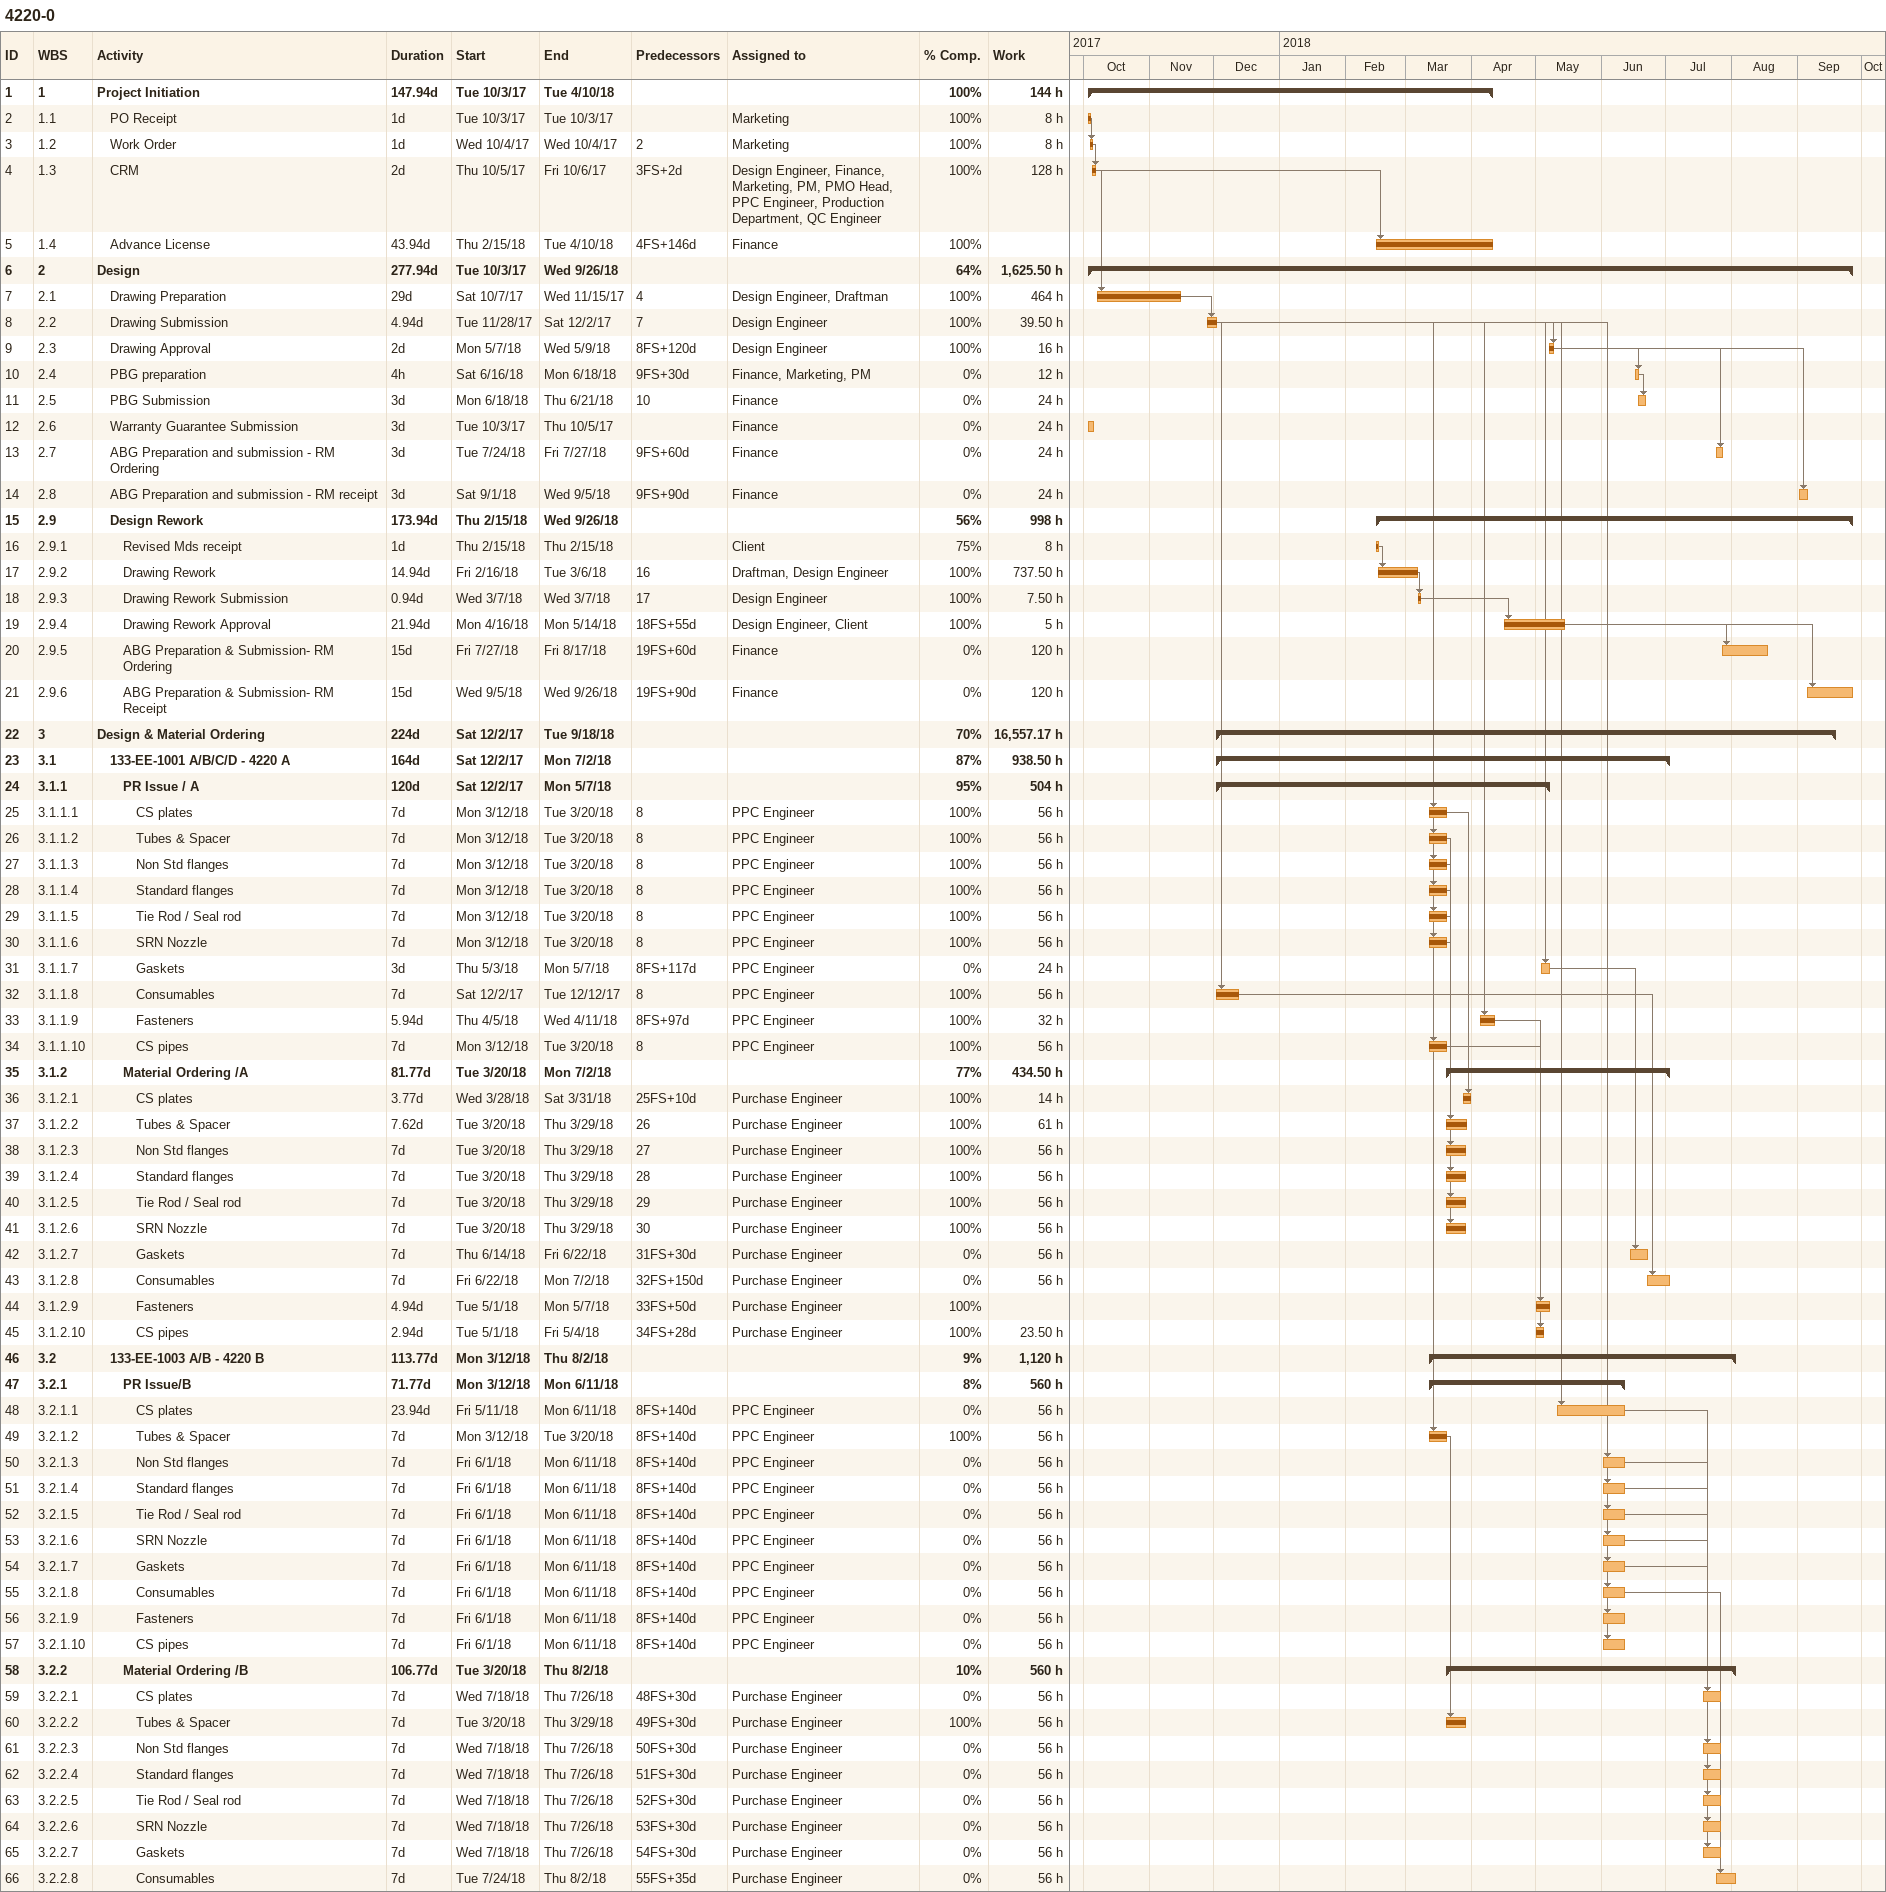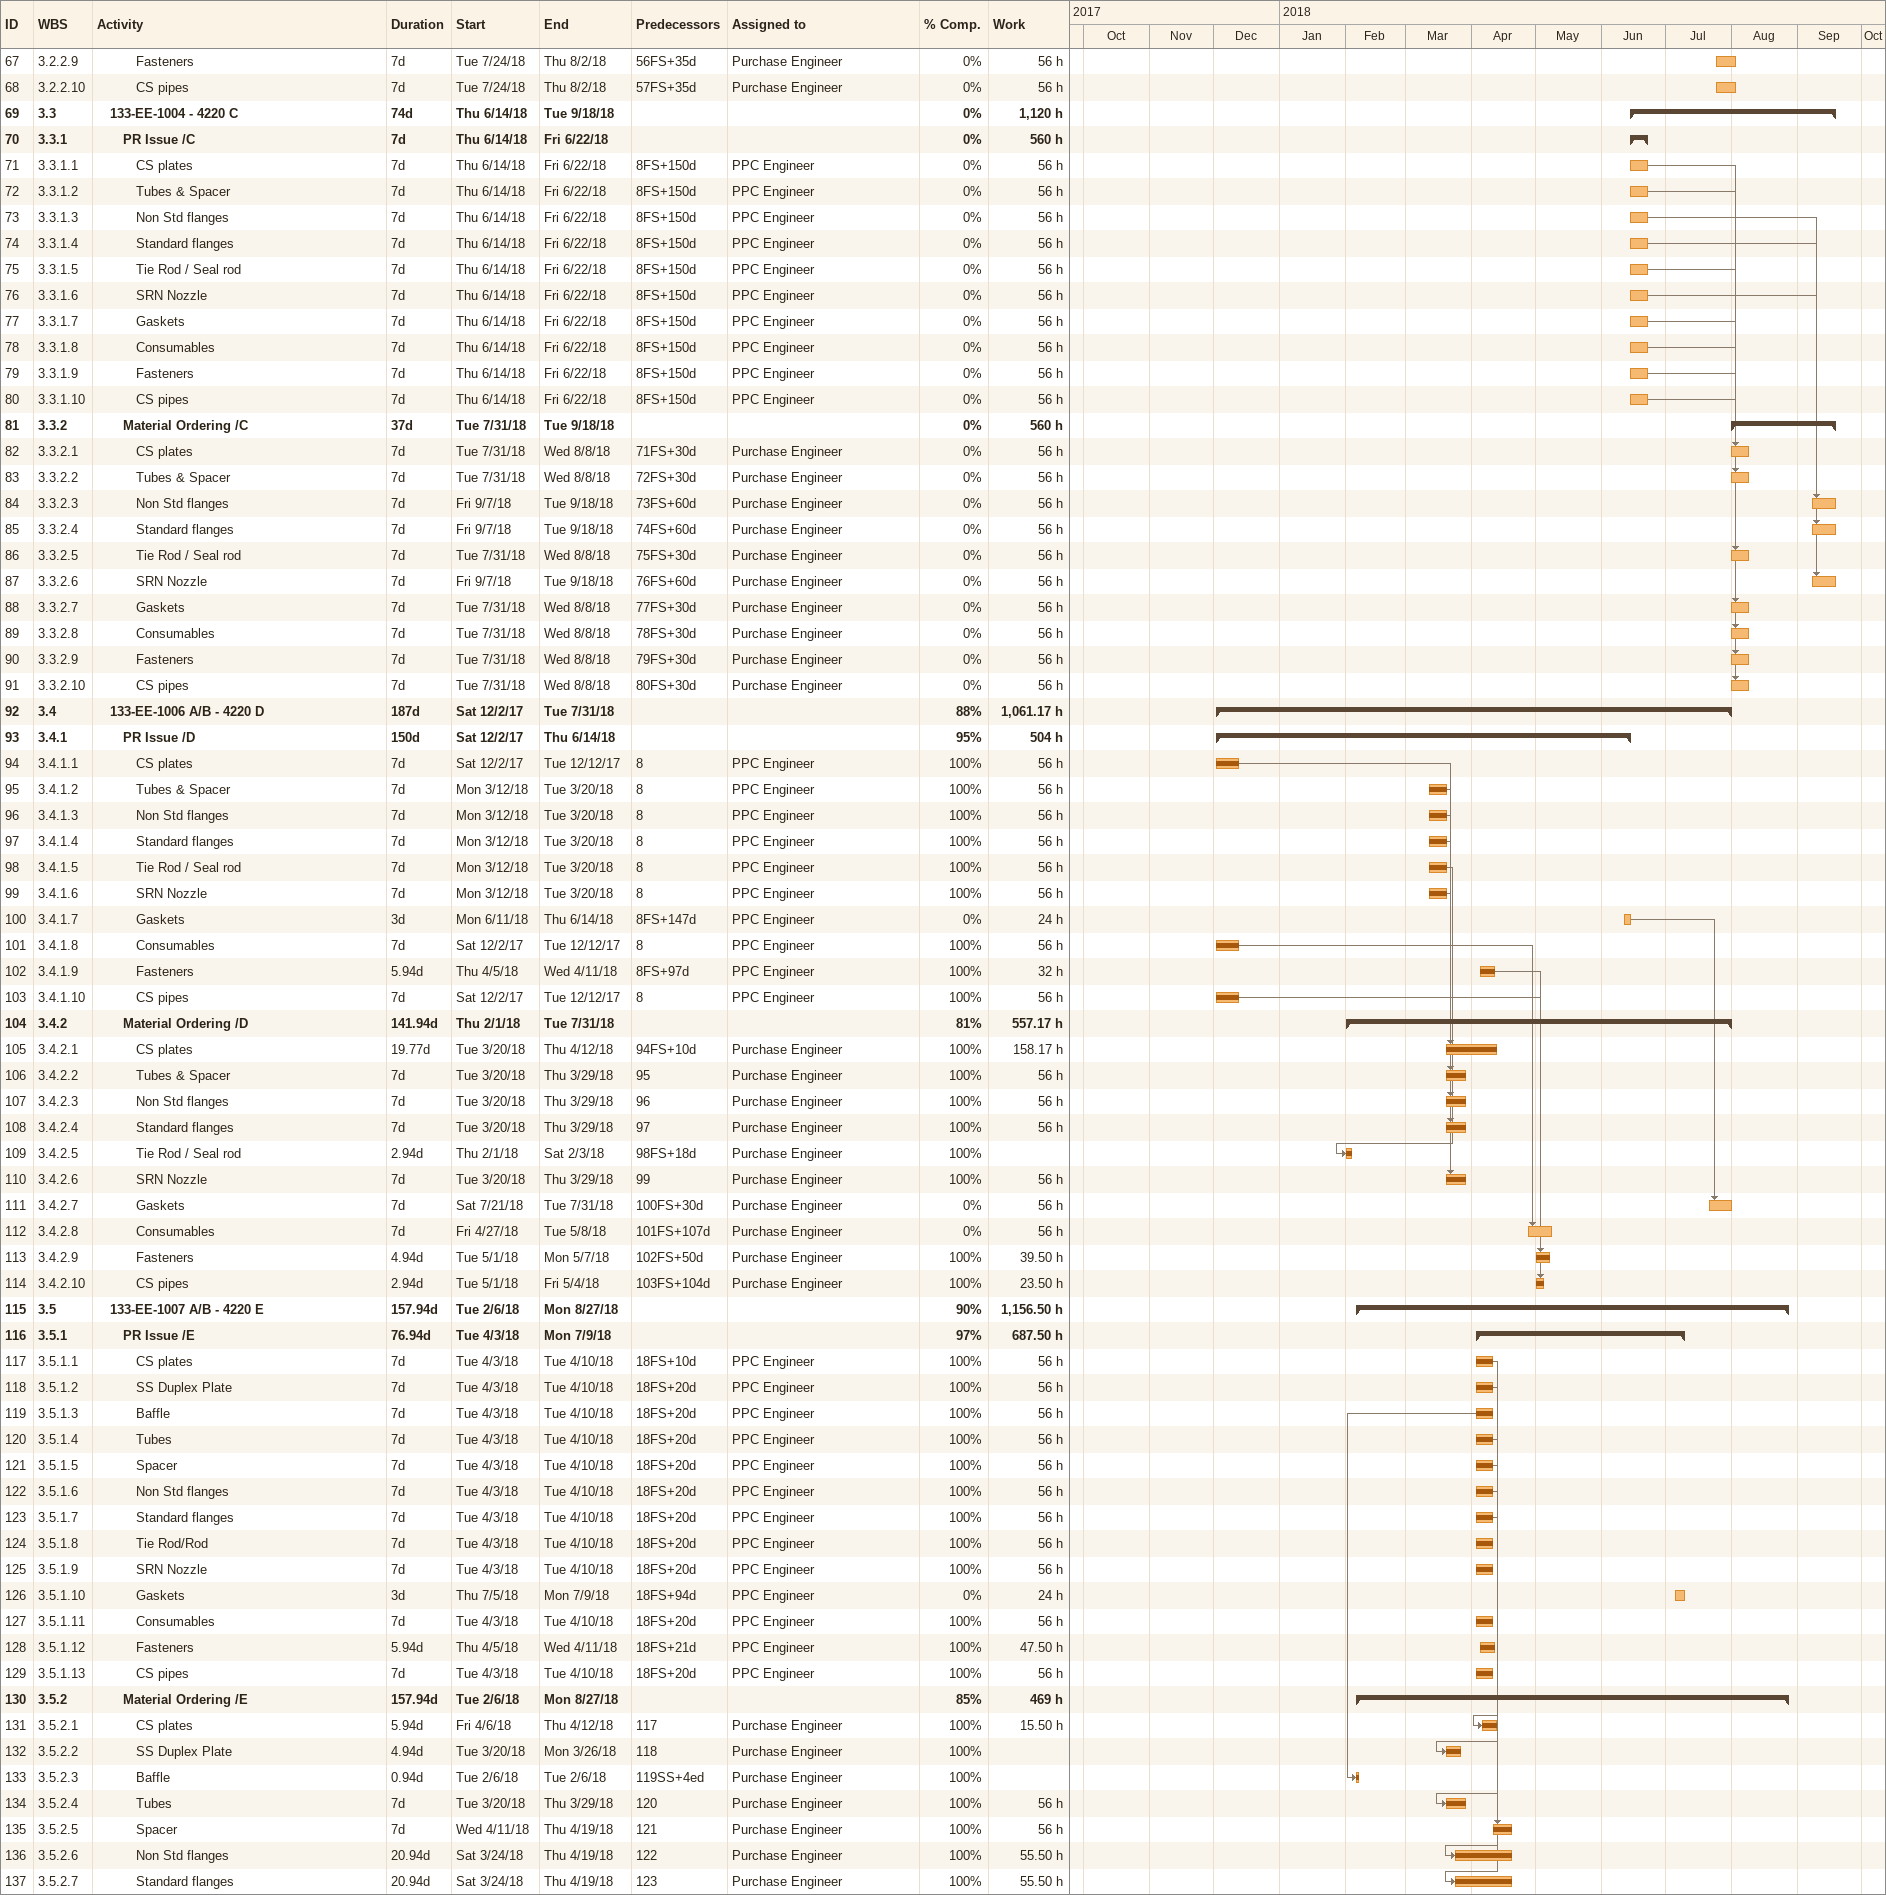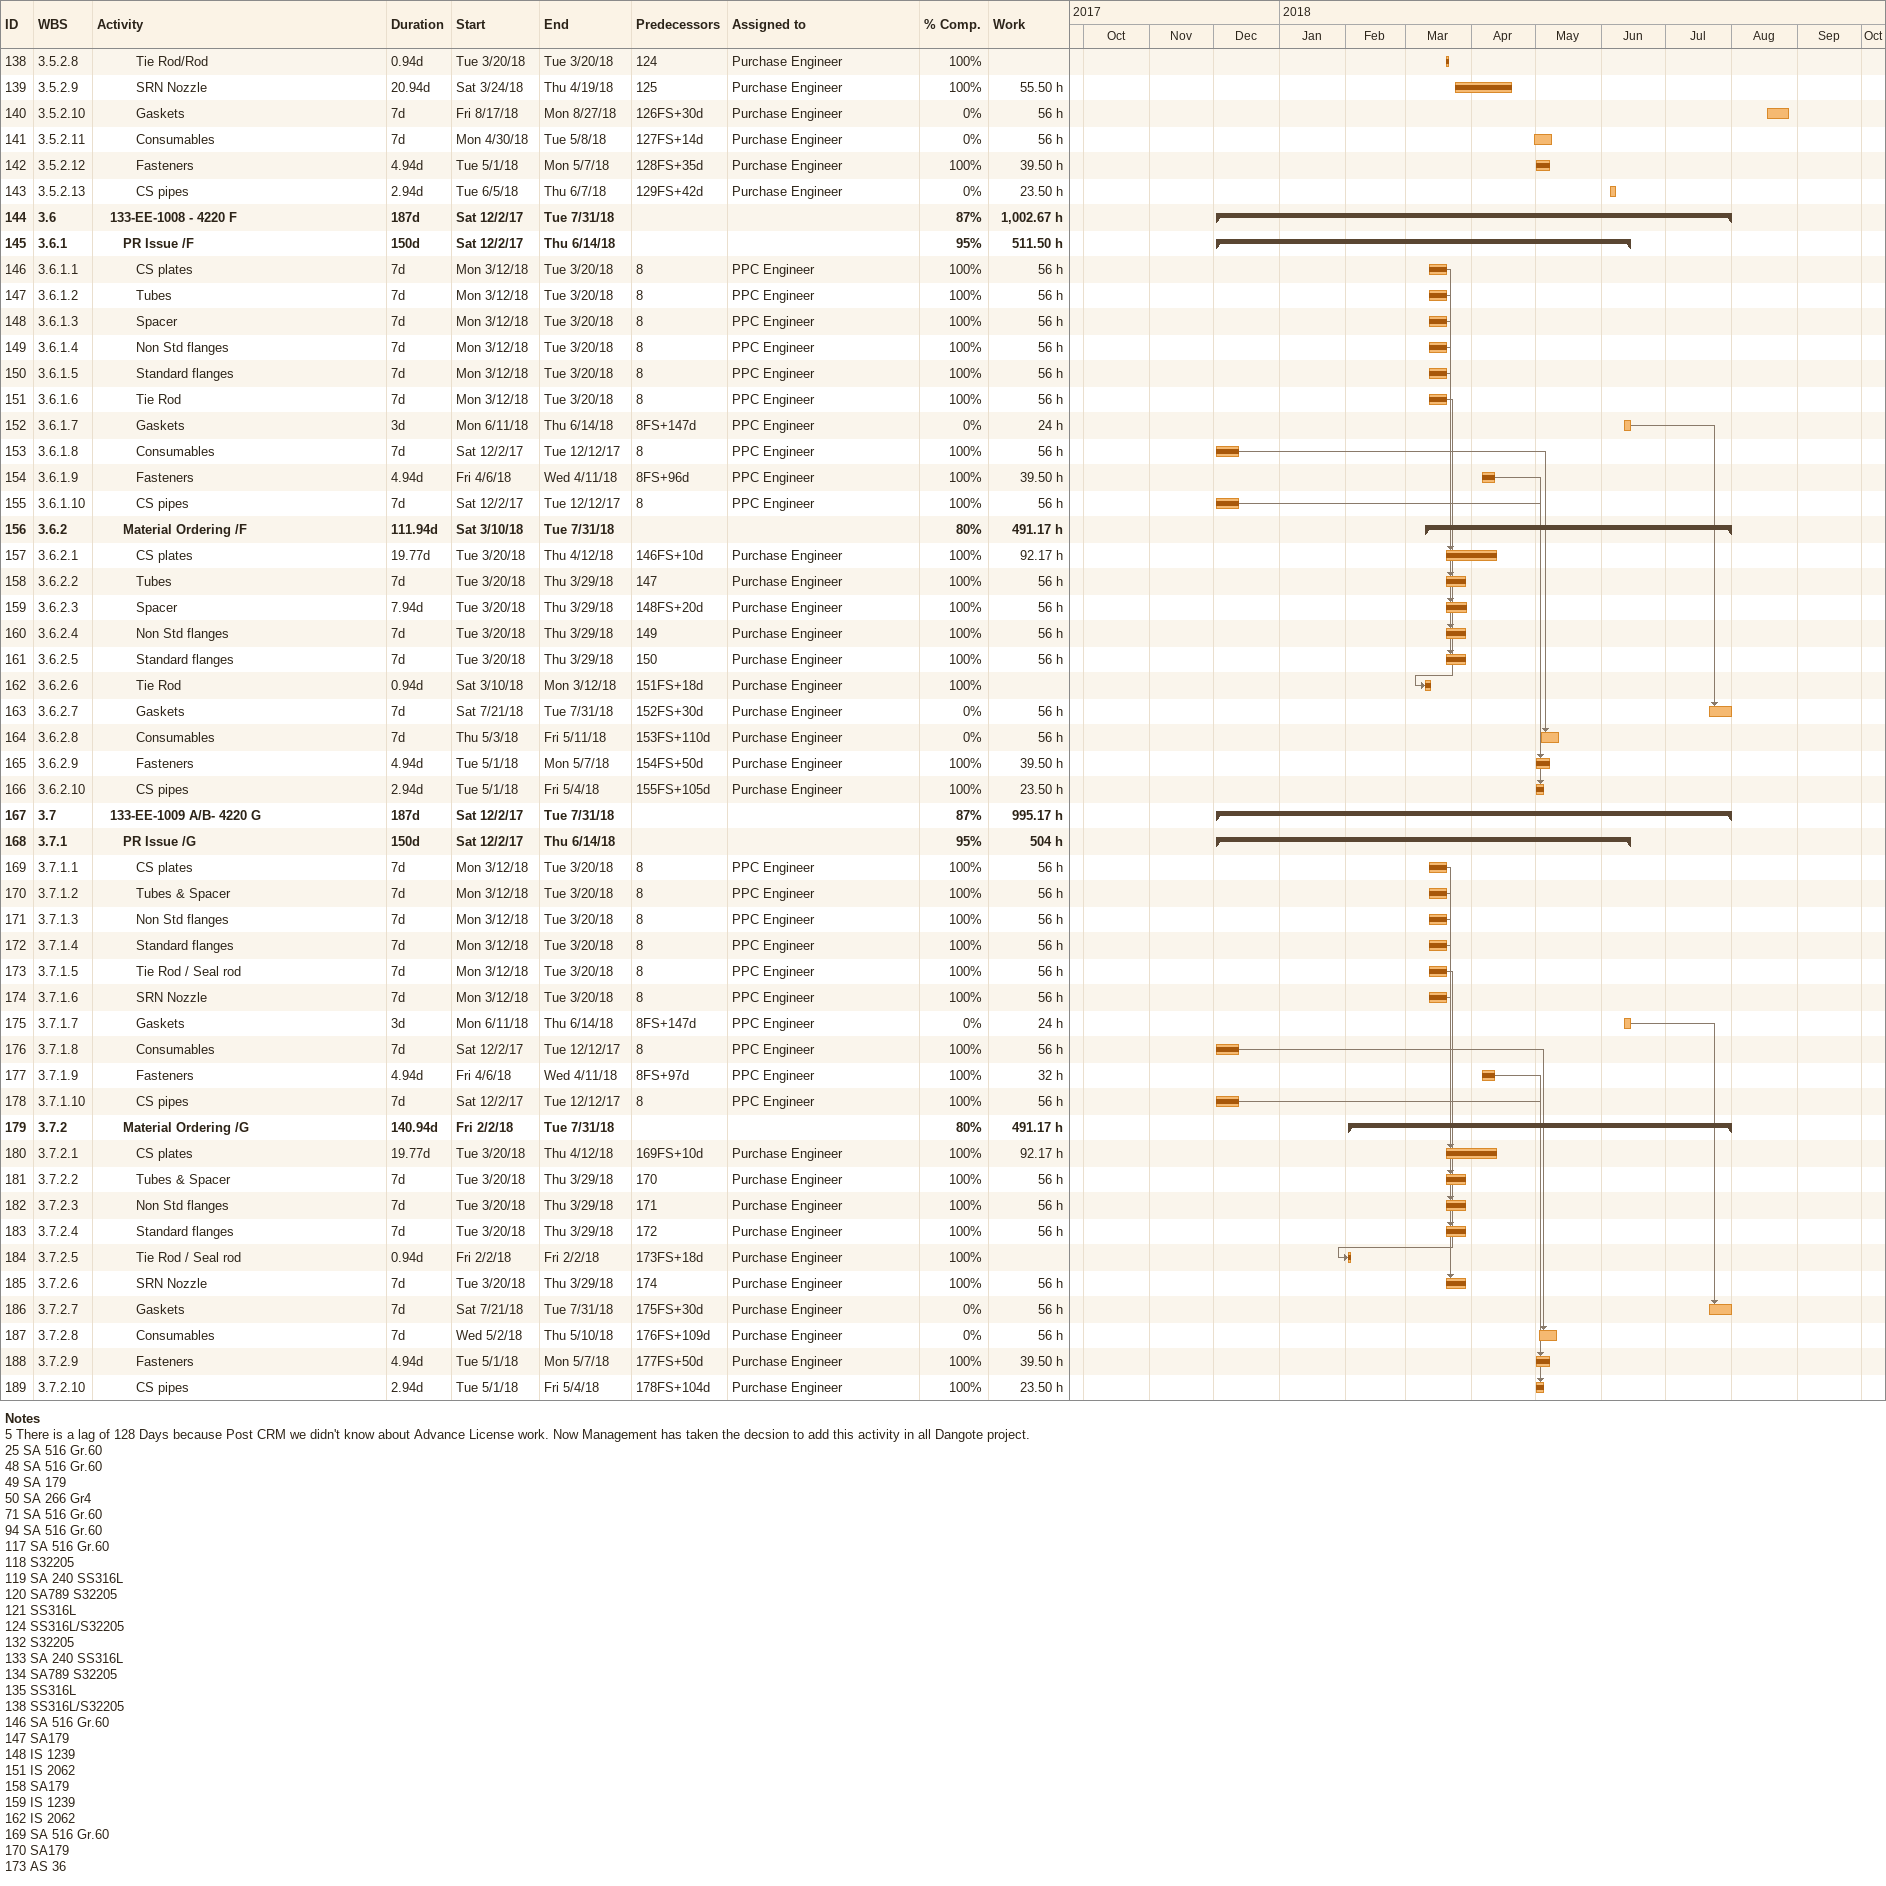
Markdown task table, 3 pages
4220-0

| ID | WBS | Task | Duration | Start | Finish | Predecessors | Resources | % complete | Work (h) |
|---|---|---|---|---|---|---|---|---|---|
| 1 | 1 | **Project Initiation** | 147.94d | 2017-10-03 | 2018-04-10 |  |  | 100 | 144 |
| 2 | 1.1 | PO Receipt | 1d | 2017-10-03 | 2017-10-03 |  | Marketing | 100 | 8 |
| 3 | 1.2 | Work Order | 1d | 2017-10-04 | 2017-10-04 | 2 | Marketing | 100 | 8 |
| 4 | 1.3 | CRM | 2d | 2017-10-05 | 2017-10-06 | 3FS+2d | Design Engineer, Finance, Marketing, PM, PMO Head, PPC Engineer, Production Department, QC Engineer | 100 | 128 |
| 5 | 1.4 | Advance License | 43.94d | 2018-02-15 | 2018-04-10 | 4FS+146d | Finance | 100 |  |
| 6 | 2 | **Design** | 277.94d | 2017-10-03 | 2018-09-26 |  |  | 64 | 1625.50 |
| 7 | 2.1 | Drawing Preparation | 29d | 2017-10-07 | 2017-11-15 | 4 | Design Engineer, Draftman | 100 | 464 |
| 8 | 2.2 | Drawing Submission | 4.94d | 2017-11-28 | 2017-12-02 | 7 | Design Engineer | 100 | 39.50 |
| 9 | 2.3 | Drawing Approval | 2d | 2018-05-07 | 2018-05-09 | 8FS+120d | Design Engineer | 100 | 16 |
| 10 | 2.4 | PBG preparation | 4h | 2018-06-16 | 2018-06-18 | 9FS+30d | Finance, Marketing, PM | 0 | 12 |
| 11 | 2.5 | PBG Submission | 3d | 2018-06-18 | 2018-06-21 | 10 | Finance | 0 | 24 |
| 12 | 2.6 | Warranty Guarantee Submission | 3d | 2017-10-03 | 2017-10-05 |  | Finance | 0 | 24 |
| 13 | 2.7 | ABG Preparation and submission - RM Ordering | 3d | 2018-07-24 | 2018-07-27 | 9FS+60d | Finance | 0 | 24 |
| 14 | 2.8 | ABG Preparation and submission - RM receipt | 3d | 2018-09-01 | 2018-09-05 | 9FS+90d | Finance | 0 | 24 |
| 15 | 2.9 | **Design Rework** | 173.94d | 2018-02-15 | 2018-09-26 |  |  | 56 | 998 |
| 16 | 2.9.1 | Revised Mds receipt | 1d | 2018-02-15 | 2018-02-15 |  | Client | 75 | 8 |
| 17 | 2.9.2 | Drawing Rework | 14.94d | 2018-02-16 | 2018-03-06 | 16 | Draftman, Design Engineer | 100 | 737.50 |
| 18 | 2.9.3 | Drawing Rework Submission | 0.94d | 2018-03-07 | 2018-03-07 | 17 | Design Engineer | 100 | 7.50 |
| 19 | 2.9.4 | Drawing Rework Approval | 21.94d | 2018-04-16 | 2018-05-14 | 18FS+55d | Design Engineer, Client | 100 | 5 |
| 20 | 2.9.5 | ABG Preparation & Submission- RM Ordering | 15d | 2018-07-27 | 2018-08-17 | 19FS+60d | Finance | 0 | 120 |
| 21 | 2.9.6 | ABG Preparation & Submission- RM Receipt | 15d | 2018-09-05 | 2018-09-26 | 19FS+90d | Finance | 0 | 120 |
| 22 | 3 | **Design & Material Ordering** | 224d | 2017-12-02 | 2018-09-18 |  |  | 70 | 16557.17 |
| 23 | 3.1 | **133-EE-1001 A/B/C/D - 4220 A** | 164d | 2017-12-02 | 2018-07-02 |  |  | 87 | 938.50 |
| 24 | 3.1.1 | **PR Issue / A** | 120d | 2017-12-02 | 2018-05-07 |  |  | 95 | 504 |
| 25 | 3.1.1.1 | CS plates | 7d | 2018-03-12 | 2018-03-20 | 8 | PPC Engineer | 100 | 56 |
| 26 | 3.1.1.2 | Tubes & Spacer | 7d | 2018-03-12 | 2018-03-20 | 8 | PPC Engineer | 100 | 56 |
| 27 | 3.1.1.3 | Non Std flanges | 7d | 2018-03-12 | 2018-03-20 | 8 | PPC Engineer | 100 | 56 |
| 28 | 3.1.1.4 | Standard flanges | 7d | 2018-03-12 | 2018-03-20 | 8 | PPC Engineer | 100 | 56 |
| 29 | 3.1.1.5 | Tie Rod / Seal rod | 7d | 2018-03-12 | 2018-03-20 | 8 | PPC Engineer | 100 | 56 |
| 30 | 3.1.1.6 | SRN Nozzle | 7d | 2018-03-12 | 2018-03-20 | 8 | PPC Engineer | 100 | 56 |
| 31 | 3.1.1.7 | Gaskets | 3d | 2018-05-03 | 2018-05-07 | 8FS+117d | PPC Engineer | 0 | 24 |
| 32 | 3.1.1.8 | Consumables | 7d | 2017-12-02 | 2017-12-12 | 8 | PPC Engineer | 100 | 56 |
| 33 | 3.1.1.9 | Fasteners | 5.94d | 2018-04-05 | 2018-04-11 | 8FS+97d | PPC Engineer | 100 | 32 |
| 34 | 3.1.1.10 | CS pipes | 7d | 2018-03-12 | 2018-03-20 | 8 | PPC Engineer | 100 | 56 |
| 35 | 3.1.2 | **Material Ordering /A** | 81.77d | 2018-03-20 | 2018-07-02 |  |  | 77 | 434.50 |
| 36 | 3.1.2.1 | CS plates | 3.77d | 2018-03-28 | 2018-03-31 | 25FS+10d | Purchase Engineer | 100 | 14 |
| 37 | 3.1.2.2 | Tubes & Spacer | 7.62d | 2018-03-20 | 2018-03-29 | 26 | Purchase Engineer | 100 | 61 |
| 38 | 3.1.2.3 | Non Std flanges | 7d | 2018-03-20 | 2018-03-29 | 27 | Purchase Engineer | 100 | 56 |
| 39 | 3.1.2.4 | Standard flanges | 7d | 2018-03-20 | 2018-03-29 | 28 | Purchase Engineer | 100 | 56 |
| 40 | 3.1.2.5 | Tie Rod / Seal rod | 7d | 2018-03-20 | 2018-03-29 | 29 | Purchase Engineer | 100 | 56 |
| 41 | 3.1.2.6 | SRN Nozzle | 7d | 2018-03-20 | 2018-03-29 | 30 | Purchase Engineer | 100 | 56 |
| 42 | 3.1.2.7 | Gaskets | 7d | 2018-06-14 | 2018-06-22 | 31FS+30d | Purchase Engineer | 0 | 56 |
| 43 | 3.1.2.8 | Consumables | 7d | 2018-06-22 | 2018-07-02 | 32FS+150d | Purchase Engineer | 0 | 56 |
| 44 | 3.1.2.9 | Fasteners | 4.94d | 2018-05-01 | 2018-05-07 | 33FS+50d | Purchase Engineer | 100 |  |
| 45 | 3.1.2.10 | CS pipes | 2.94d | 2018-05-01 | 2018-05-04 | 34FS+28d | Purchase Engineer | 100 | 23.50 |
| 46 | 3.2 | **133-EE-1003 A/B - 4220 B** | 113.77d | 2018-03-12 | 2018-08-02 |  |  | 9 | 1120 |
| 47 | 3.2.1 | **PR Issue/B** | 71.77d | 2018-03-12 | 2018-06-11 |  |  | 8 | 560 |
| 48 | 3.2.1.1 | CS plates | 23.94d | 2018-05-11 | 2018-06-11 | 8FS+140d | PPC Engineer | 0 | 56 |
| 49 | 3.2.1.2 | Tubes & Spacer | 7d | 2018-03-12 | 2018-03-20 | 8FS+140d | PPC Engineer | 100 | 56 |
| 50 | 3.2.1.3 | Non Std flanges | 7d | 2018-06-01 | 2018-06-11 | 8FS+140d | PPC Engineer | 0 | 56 |
| 51 | 3.2.1.4 | Standard flanges | 7d | 2018-06-01 | 2018-06-11 | 8FS+140d | PPC Engineer | 0 | 56 |
| 52 | 3.2.1.5 | Tie Rod / Seal rod | 7d | 2018-06-01 | 2018-06-11 | 8FS+140d | PPC Engineer | 0 | 56 |
| 53 | 3.2.1.6 | SRN Nozzle | 7d | 2018-06-01 | 2018-06-11 | 8FS+140d | PPC Engineer | 0 | 56 |
| 54 | 3.2.1.7 | Gaskets | 7d | 2018-06-01 | 2018-06-11 | 8FS+140d | PPC Engineer | 0 | 56 |
| 55 | 3.2.1.8 | Consumables | 7d | 2018-06-01 | 2018-06-11 | 8FS+140d | PPC Engineer | 0 | 56 |
| 56 | 3.2.1.9 | Fasteners | 7d | 2018-06-01 | 2018-06-11 | 8FS+140d | PPC Engineer | 0 | 56 |
| 57 | 3.2.1.10 | CS pipes | 7d | 2018-06-01 | 2018-06-11 | 8FS+140d | PPC Engineer | 0 | 56 |
| 58 | 3.2.2 | **Material Ordering /B** | 106.77d | 2018-03-20 | 2018-08-02 |  |  | 10 | 560 |
| 59 | 3.2.2.1 | CS plates | 7d | 2018-07-18 | 2018-07-26 | 48FS+30d | Purchase Engineer | 0 | 56 |
| 60 | 3.2.2.2 | Tubes & Spacer | 7d | 2018-03-20 | 2018-03-29 | 49FS+30d | Purchase Engineer | 100 | 56 |
| 61 | 3.2.2.3 | Non Std flanges | 7d | 2018-07-18 | 2018-07-26 | 50FS+30d | Purchase Engineer | 0 | 56 |
| 62 | 3.2.2.4 | Standard flanges | 7d | 2018-07-18 | 2018-07-26 | 51FS+30d | Purchase Engineer | 0 | 56 |
| 63 | 3.2.2.5 | Tie Rod / Seal rod | 7d | 2018-07-18 | 2018-07-26 | 52FS+30d | Purchase Engineer | 0 | 56 |
| 64 | 3.2.2.6 | SRN Nozzle | 7d | 2018-07-18 | 2018-07-26 | 53FS+30d | Purchase Engineer | 0 | 56 |
| 65 | 3.2.2.7 | Gaskets | 7d | 2018-07-18 | 2018-07-26 | 54FS+30d | Purchase Engineer | 0 | 56 |
| 66 | 3.2.2.8 | Consumables | 7d | 2018-07-24 | 2018-08-02 | 55FS+35d | Purchase Engineer | 0 | 56 |
| 67 | 3.2.2.9 | Fasteners | 7d | 2018-07-24 | 2018-08-02 | 56FS+35d | Purchase Engineer | 0 | 56 |
| 68 | 3.2.2.10 | CS pipes | 7d | 2018-07-24 | 2018-08-02 | 57FS+35d | Purchase Engineer | 0 | 56 |
| 69 | 3.3 | **133-EE-1004 - 4220 C** | 74d | 2018-06-14 | 2018-09-18 |  |  | 0 | 1120 |
| 70 | 3.3.1 | **PR Issue /C** | 7d | 2018-06-14 | 2018-06-22 |  |  | 0 | 560 |
| 71 | 3.3.1.1 | CS plates | 7d | 2018-06-14 | 2018-06-22 | 8FS+150d | PPC Engineer | 0 | 56 |
| 72 | 3.3.1.2 | Tubes & Spacer | 7d | 2018-06-14 | 2018-06-22 | 8FS+150d | PPC Engineer | 0 | 56 |
| 73 | 3.3.1.3 | Non Std flanges | 7d | 2018-06-14 | 2018-06-22 | 8FS+150d | PPC Engineer | 0 | 56 |
| 74 | 3.3.1.4 | Standard flanges | 7d | 2018-06-14 | 2018-06-22 | 8FS+150d | PPC Engineer | 0 | 56 |
| 75 | 3.3.1.5 | Tie Rod / Seal rod | 7d | 2018-06-14 | 2018-06-22 | 8FS+150d | PPC Engineer | 0 | 56 |
| 76 | 3.3.1.6 | SRN Nozzle | 7d | 2018-06-14 | 2018-06-22 | 8FS+150d | PPC Engineer | 0 | 56 |
| 77 | 3.3.1.7 | Gaskets | 7d | 2018-06-14 | 2018-06-22 | 8FS+150d | PPC Engineer | 0 | 56 |
| 78 | 3.3.1.8 | Consumables | 7d | 2018-06-14 | 2018-06-22 | 8FS+150d | PPC Engineer | 0 | 56 |
| 79 | 3.3.1.9 | Fasteners | 7d | 2018-06-14 | 2018-06-22 | 8FS+150d | PPC Engineer | 0 | 56 |
| 80 | 3.3.1.10 | CS pipes | 7d | 2018-06-14 | 2018-06-22 | 8FS+150d | PPC Engineer | 0 | 56 |
| 81 | 3.3.2 | **Material Ordering /C** | 37d | 2018-07-31 | 2018-09-18 |  |  | 0 | 560 |
| 82 | 3.3.2.1 | CS plates | 7d | 2018-07-31 | 2018-08-08 | 71FS+30d | Purchase Engineer | 0 | 56 |
| 83 | 3.3.2.2 | Tubes & Spacer | 7d | 2018-07-31 | 2018-08-08 | 72FS+30d | Purchase Engineer | 0 | 56 |
| 84 | 3.3.2.3 | Non Std flanges | 7d | 2018-09-07 | 2018-09-18 | 73FS+60d | Purchase Engineer | 0 | 56 |
| 85 | 3.3.2.4 | Standard flanges | 7d | 2018-09-07 | 2018-09-18 | 74FS+60d | Purchase Engineer | 0 | 56 |
| 86 | 3.3.2.5 | Tie Rod / Seal rod | 7d | 2018-07-31 | 2018-08-08 | 75FS+30d | Purchase Engineer | 0 | 56 |
| 87 | 3.3.2.6 | SRN Nozzle | 7d | 2018-09-07 | 2018-09-18 | 76FS+60d | Purchase Engineer | 0 | 56 |
| 88 | 3.3.2.7 | Gaskets | 7d | 2018-07-31 | 2018-08-08 | 77FS+30d | Purchase Engineer | 0 | 56 |
| 89 | 3.3.2.8 | Consumables | 7d | 2018-07-31 | 2018-08-08 | 78FS+30d | Purchase Engineer | 0 | 56 |
| 90 | 3.3.2.9 | Fasteners | 7d | 2018-07-31 | 2018-08-08 | 79FS+30d | Purchase Engineer | 0 | 56 |
| 91 | 3.3.2.10 | CS pipes | 7d | 2018-07-31 | 2018-08-08 | 80FS+30d | Purchase Engineer | 0 | 56 |
| 92 | 3.4 | **133-EE-1006 A/B - 4220 D** | 187d | 2017-12-02 | 2018-07-31 |  |  | 88 | 1061.17 |
| 93 | 3.4.1 | **PR Issue /D** | 150d | 2017-12-02 | 2018-06-14 |  |  | 95 | 504 |
| 94 | 3.4.1.1 | CS plates | 7d | 2017-12-02 | 2017-12-12 | 8 | PPC Engineer | 100 | 56 |
| 95 | 3.4.1.2 | Tubes & Spacer | 7d | 2018-03-12 | 2018-03-20 | 8 | PPC Engineer | 100 | 56 |
| 96 | 3.4.1.3 | Non Std flanges | 7d | 2018-03-12 | 2018-03-20 | 8 | PPC Engineer | 100 | 56 |
| 97 | 3.4.1.4 | Standard flanges | 7d | 2018-03-12 | 2018-03-20 | 8 | PPC Engineer | 100 | 56 |
| 98 | 3.4.1.5 | Tie Rod / Seal rod | 7d | 2018-03-12 | 2018-03-20 | 8 | PPC Engineer | 100 | 56 |
| 99 | 3.4.1.6 | SRN Nozzle | 7d | 2018-03-12 | 2018-03-20 | 8 | PPC Engineer | 100 | 56 |
| 100 | 3.4.1.7 | Gaskets | 3d | 2018-06-11 | 2018-06-14 | 8FS+147d | PPC Engineer | 0 | 24 |
| 101 | 3.4.1.8 | Consumables | 7d | 2017-12-02 | 2017-12-12 | 8 | PPC Engineer | 100 | 56 |
| 102 | 3.4.1.9 | Fasteners | 5.94d | 2018-04-05 | 2018-04-11 | 8FS+97d | PPC Engineer | 100 | 32 |
| 103 | 3.4.1.10 | CS pipes | 7d | 2017-12-02 | 2017-12-12 | 8 | PPC Engineer | 100 | 56 |
| 104 | 3.4.2 | **Material Ordering /D** | 141.94d | 2018-02-01 | 2018-07-31 |  |  | 81 | 557.17 |
| 105 | 3.4.2.1 | CS plates | 19.77d | 2018-03-20 | 2018-04-12 | 94FS+10d | Purchase Engineer | 100 | 158.17 |
| 106 | 3.4.2.2 | Tubes & Spacer | 7d | 2018-03-20 | 2018-03-29 | 95 | Purchase Engineer | 100 | 56 |
| 107 | 3.4.2.3 | Non Std flanges | 7d | 2018-03-20 | 2018-03-29 | 96 | Purchase Engineer | 100 | 56 |
| 108 | 3.4.2.4 | Standard flanges | 7d | 2018-03-20 | 2018-03-29 | 97 | Purchase Engineer | 100 | 56 |
| 109 | 3.4.2.5 | Tie Rod / Seal rod | 2.94d | 2018-02-01 | 2018-02-03 | 98FS+18d | Purchase Engineer | 100 |  |
| 110 | 3.4.2.6 | SRN Nozzle | 7d | 2018-03-20 | 2018-03-29 | 99 | Purchase Engineer | 100 | 56 |
| 111 | 3.4.2.7 | Gaskets | 7d | 2018-07-21 | 2018-07-31 | 100FS+30d | Purchase Engineer | 0 | 56 |
| 112 | 3.4.2.8 | Consumables | 7d | 2018-04-27 | 2018-05-08 | 101FS+107d | Purchase Engineer | 0 | 56 |
| 113 | 3.4.2.9 | Fasteners | 4.94d | 2018-05-01 | 2018-05-07 | 102FS+50d | Purchase Engineer | 100 | 39.50 |
| 114 | 3.4.2.10 | CS pipes | 2.94d | 2018-05-01 | 2018-05-04 | 103FS+104d | Purchase Engineer | 100 | 23.50 |
| 115 | 3.5 | **133-EE-1007 A/B - 4220 E** | 157.94d | 2018-02-06 | 2018-08-27 |  |  | 90 | 1156.50 |
| 116 | 3.5.1 | **PR Issue /E** | 76.94d | 2018-04-03 | 2018-07-09 |  |  | 97 | 687.50 |
| 117 | 3.5.1.1 | CS plates | 7d | 2018-04-03 | 2018-04-10 | 18FS+10d | PPC Engineer | 100 | 56 |
| 118 | 3.5.1.2 | SS Duplex Plate | 7d | 2018-04-03 | 2018-04-10 | 18FS+20d | PPC Engineer | 100 | 56 |
| 119 | 3.5.1.3 | Baffle | 7d | 2018-04-03 | 2018-04-10 | 18FS+20d | PPC Engineer | 100 | 56 |
| 120 | 3.5.1.4 | Tubes | 7d | 2018-04-03 | 2018-04-10 | 18FS+20d | PPC Engineer | 100 | 56 |
| 121 | 3.5.1.5 | Spacer | 7d | 2018-04-03 | 2018-04-10 | 18FS+20d | PPC Engineer | 100 | 56 |
| 122 | 3.5.1.6 | Non Std flanges | 7d | 2018-04-03 | 2018-04-10 | 18FS+20d | PPC Engineer | 100 | 56 |
| 123 | 3.5.1.7 | Standard flanges | 7d | 2018-04-03 | 2018-04-10 | 18FS+20d | PPC Engineer | 100 | 56 |
| 124 | 3.5.1.8 | Tie Rod/Rod | 7d | 2018-04-03 | 2018-04-10 | 18FS+20d | PPC Engineer | 100 | 56 |
| 125 | 3.5.1.9 | SRN Nozzle | 7d | 2018-04-03 | 2018-04-10 | 18FS+20d | PPC Engineer | 100 | 56 |
| 126 | 3.5.1.10 | Gaskets | 3d | 2018-07-05 | 2018-07-09 | 18FS+94d | PPC Engineer | 0 | 24 |
| 127 | 3.5.1.11 | Consumables | 7d | 2018-04-03 | 2018-04-10 | 18FS+20d | PPC Engineer | 100 | 56 |
| 128 | 3.5.1.12 | Fasteners | 5.94d | 2018-04-05 | 2018-04-11 | 18FS+21d | PPC Engineer | 100 | 47.50 |
| 129 | 3.5.1.13 | CS pipes | 7d | 2018-04-03 | 2018-04-10 | 18FS+20d | PPC Engineer | 100 | 56 |
| 130 | 3.5.2 | **Material Ordering /E** | 157.94d | 2018-02-06 | 2018-08-27 |  |  | 85 | 469 |
| 131 | 3.5.2.1 | CS plates | 5.94d | 2018-04-06 | 2018-04-12 | 117 | Purchase Engineer | 100 | 15.50 |
| 132 | 3.5.2.2 | SS Duplex Plate | 4.94d | 2018-03-20 | 2018-03-26 | 118 | Purchase Engineer | 100 |  |
| 133 | 3.5.2.3 | Baffle | 0.94d | 2018-02-06 | 2018-02-06 | 119SS+4ed | Purchase Engineer | 100 |  |
| 134 | 3.5.2.4 | Tubes | 7d | 2018-03-20 | 2018-03-29 | 120 | Purchase Engineer | 100 | 56 |
| 135 | 3.5.2.5 | Spacer | 7d | 2018-04-11 | 2018-04-19 | 121 | Purchase Engineer | 100 | 56 |
| 136 | 3.5.2.6 | Non Std flanges | 20.94d | 2018-03-24 | 2018-04-19 | 122 | Purchase Engineer | 100 | 55.50 |
| 137 | 3.5.2.7 | Standard flanges | 20.94d | 2018-03-24 | 2018-04-19 | 123 | Purchase Engineer | 100 | 55.50 |
| 138 | 3.5.2.8 | Tie Rod/Rod | 0.94d | 2018-03-20 | 2018-03-20 | 124 | Purchase Engineer | 100 |  |
| 139 | 3.5.2.9 | SRN Nozzle | 20.94d | 2018-03-24 | 2018-04-19 | 125 | Purchase Engineer | 100 | 55.50 |
| 140 | 3.5.2.10 | Gaskets | 7d | 2018-08-17 | 2018-08-27 | 126FS+30d | Purchase Engineer | 0 | 56 |
| 141 | 3.5.2.11 | Consumables | 7d | 2018-04-30 | 2018-05-08 | 127FS+14d | Purchase Engineer | 0 | 56 |
| 142 | 3.5.2.12 | Fasteners | 4.94d | 2018-05-01 | 2018-05-07 | 128FS+35d | Purchase Engineer | 100 | 39.50 |
| 143 | 3.5.2.13 | CS pipes | 2.94d | 2018-06-05 | 2018-06-07 | 129FS+42d | Purchase Engineer | 0 | 23.50 |
| 144 | 3.6 | **133-EE-1008 - 4220 F** | 187d | 2017-12-02 | 2018-07-31 |  |  | 87 | 1002.67 |
| 145 | 3.6.1 | **PR Issue /F** | 150d | 2017-12-02 | 2018-06-14 |  |  | 95 | 511.50 |
| 146 | 3.6.1.1 | CS plates | 7d | 2018-03-12 | 2018-03-20 | 8 | PPC Engineer | 100 | 56 |
| 147 | 3.6.1.2 | Tubes | 7d | 2018-03-12 | 2018-03-20 | 8 | PPC Engineer | 100 | 56 |
| 148 | 3.6.1.3 | Spacer | 7d | 2018-03-12 | 2018-03-20 | 8 | PPC Engineer | 100 | 56 |
| 149 | 3.6.1.4 | Non Std flanges | 7d | 2018-03-12 | 2018-03-20 | 8 | PPC Engineer | 100 | 56 |
| 150 | 3.6.1.5 | Standard flanges | 7d | 2018-03-12 | 2018-03-20 | 8 | PPC Engineer | 100 | 56 |
| 151 | 3.6.1.6 | Tie Rod | 7d | 2018-03-12 | 2018-03-20 | 8 | PPC Engineer | 100 | 56 |
| 152 | 3.6.1.7 | Gaskets | 3d | 2018-06-11 | 2018-06-14 | 8FS+147d | PPC Engineer | 0 | 24 |
| 153 | 3.6.1.8 | Consumables | 7d | 2017-12-02 | 2017-12-12 | 8 | PPC Engineer | 100 | 56 |
| 154 | 3.6.1.9 | Fasteners | 4.94d | 2018-04-06 | 2018-04-11 | 8FS+96d | PPC Engineer | 100 | 39.50 |
| 155 | 3.6.1.10 | CS pipes | 7d | 2017-12-02 | 2017-12-12 | 8 | PPC Engineer | 100 | 56 |
| 156 | 3.6.2 | **Material Ordering /F** | 111.94d | 2018-03-10 | 2018-07-31 |  |  | 80 | 491.17 |
| 157 | 3.6.2.1 | CS plates | 19.77d | 2018-03-20 | 2018-04-12 | 146FS+10d | Purchase Engineer | 100 | 92.17 |
| 158 | 3.6.2.2 | Tubes | 7d | 2018-03-20 | 2018-03-29 | 147 | Purchase Engineer | 100 | 56 |
| 159 | 3.6.2.3 | Spacer | 7.94d | 2018-03-20 | 2018-03-29 | 148FS+20d | Purchase Engineer | 100 | 56 |
| 160 | 3.6.2.4 | Non Std flanges | 7d | 2018-03-20 | 2018-03-29 | 149 | Purchase Engineer | 100 | 56 |
| 161 | 3.6.2.5 | Standard flanges | 7d | 2018-03-20 | 2018-03-29 | 150 | Purchase Engineer | 100 | 56 |
| 162 | 3.6.2.6 | Tie Rod | 0.94d | 2018-03-10 | 2018-03-12 | 151FS+18d | Purchase Engineer | 100 |  |
| 163 | 3.6.2.7 | Gaskets | 7d | 2018-07-21 | 2018-07-31 | 152FS+30d | Purchase Engineer | 0 | 56 |
| 164 | 3.6.2.8 | Consumables | 7d | 2018-05-03 | 2018-05-11 | 153FS+110d | Purchase Engineer | 0 | 56 |
| 165 | 3.6.2.9 | Fasteners | 4.94d | 2018-05-01 | 2018-05-07 | 154FS+50d | Purchase Engineer | 100 | 39.50 |
| 166 | 3.6.2.10 | CS pipes | 2.94d | 2018-05-01 | 2018-05-04 | 155FS+105d | Purchase Engineer | 100 | 23.50 |
| 167 | 3.7 | **133-EE-1009 A/B- 4220 G** | 187d | 2017-12-02 | 2018-07-31 |  |  | 87 | 995.17 |
| 168 | 3.7.1 | **PR Issue /G** | 150d | 2017-12-02 | 2018-06-14 |  |  | 95 | 504 |
| 169 | 3.7.1.1 | CS plates | 7d | 2018-03-12 | 2018-03-20 | 8 | PPC Engineer | 100 | 56 |
| 170 | 3.7.1.2 | Tubes & Spacer | 7d | 2018-03-12 | 2018-03-20 | 8 | PPC Engineer | 100 | 56 |
| 171 | 3.7.1.3 | Non Std flanges | 7d | 2018-03-12 | 2018-03-20 | 8 | PPC Engineer | 100 | 56 |
| 172 | 3.7.1.4 | Standard flanges | 7d | 2018-03-12 | 2018-03-20 | 8 | PPC Engineer | 100 | 56 |
| 173 | 3.7.1.5 | Tie Rod / Seal rod | 7d | 2018-03-12 | 2018-03-20 | 8 | PPC Engineer | 100 | 56 |
| 174 | 3.7.1.6 | SRN Nozzle | 7d | 2018-03-12 | 2018-03-20 | 8 | PPC Engineer | 100 | 56 |
| 175 | 3.7.1.7 | Gaskets | 3d | 2018-06-11 | 2018-06-14 | 8FS+147d | PPC Engineer | 0 | 24 |
| 176 | 3.7.1.8 | Consumables | 7d | 2017-12-02 | 2017-12-12 | 8 | PPC Engineer | 100 | 56 |
| 177 | 3.7.1.9 | Fasteners | 4.94d | 2018-04-06 | 2018-04-11 | 8FS+97d | PPC Engineer | 100 | 32 |
| 178 | 3.7.1.10 | CS pipes | 7d | 2017-12-02 | 2017-12-12 | 8 | PPC Engineer | 100 | 56 |
| 179 | 3.7.2 | **Material Ordering /G** | 140.94d | 2018-02-02 | 2018-07-31 |  |  | 80 | 491.17 |
| 180 | 3.7.2.1 | CS plates | 19.77d | 2018-03-20 | 2018-04-12 | 169FS+10d | Purchase Engineer | 100 | 92.17 |
| 181 | 3.7.2.2 | Tubes & Spacer | 7d | 2018-03-20 | 2018-03-29 | 170 | Purchase Engineer | 100 | 56 |
| 182 | 3.7.2.3 | Non Std flanges | 7d | 2018-03-20 | 2018-03-29 | 171 | Purchase Engineer | 100 | 56 |
| 183 | 3.7.2.4 | Standard flanges | 7d | 2018-03-20 | 2018-03-29 | 172 | Purchase Engineer | 100 | 56 |
| 184 | 3.7.2.5 | Tie Rod / Seal rod | 0.94d | 2018-02-02 | 2018-02-02 | 173FS+18d | Purchase Engineer | 100 |  |
| 185 | 3.7.2.6 | SRN Nozzle | 7d | 2018-03-20 | 2018-03-29 | 174 | Purchase Engineer | 100 | 56 |
| 186 | 3.7.2.7 | Gaskets | 7d | 2018-07-21 | 2018-07-31 | 175FS+30d | Purchase Engineer | 0 | 56 |
| 187 | 3.7.2.8 | Consumables | 7d | 2018-05-02 | 2018-05-10 | 176FS+109d | Purchase Engineer | 0 | 56 |
| 188 | 3.7.2.9 | Fasteners | 4.94d | 2018-05-01 | 2018-05-07 | 177FS+50d | Purchase Engineer | 100 | 39.50 |
| 189 | 3.7.2.10 | CS pipes | 2.94d | 2018-05-01 | 2018-05-04 | 178FS+104d | Purchase Engineer | 100 | 23.50 |

Notes
- 5: There is a lag of 128 Days because Post CRM we didn't know about Advance License work. Now Management has taken the decsion to add this activity in all Dangote project.
- 25: SA 516 Gr.60
- 48: SA 516 Gr.60
- 49: SA 179
- 50: SA 266 Gr4
- 71: SA 516 Gr.60
- 94: SA 516 Gr.60
- 117: SA 516 Gr.60
- 118: S32205
- 119: SA 240 SS316L
- 120: SA789 S32205
- 121: SS316L
- 124: SS316L/S32205
- 132: S32205
- 133: SA 240 SS316L
- 134: SA789 S32205
- 135: SS316L
- 138: SS316L/S32205
- 146: SA 516 Gr.60
- 147: SA179
- 148: IS 1239
- 151: IS 2062
- 158: SA179
- 159: IS 1239
- 162: IS 2062
- 169: SA 516 Gr.60
- 170: SA179
- 173: AS 36
